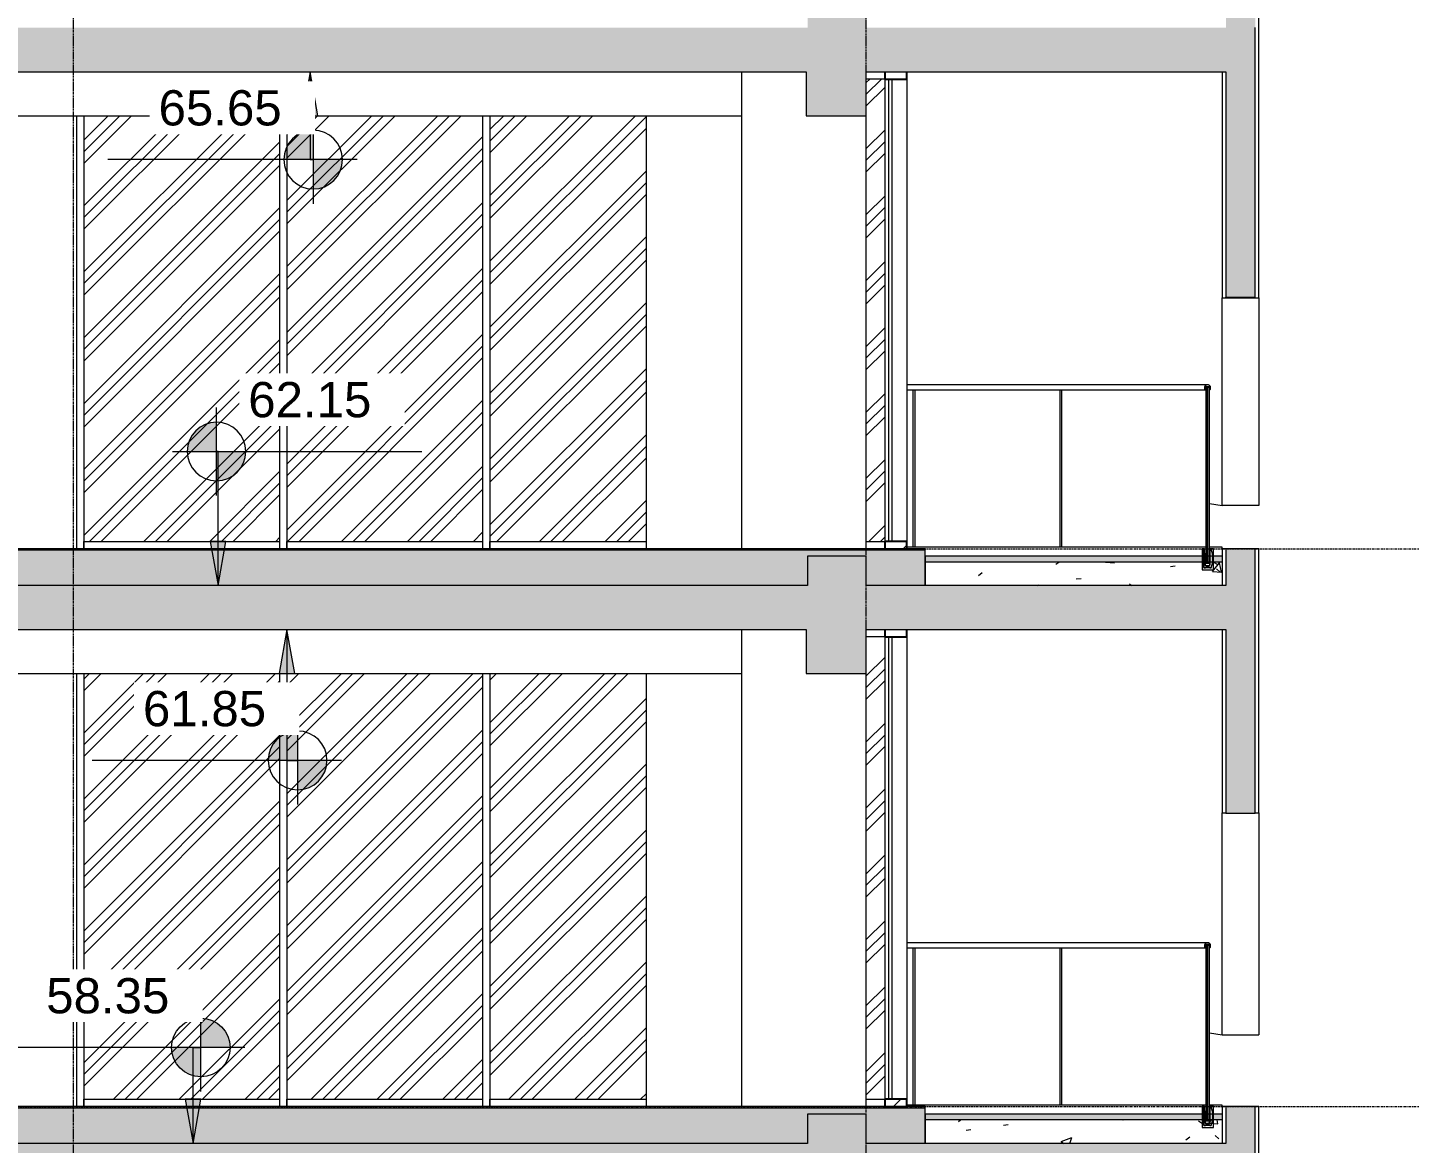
# Model space of a CAD drawing. Header units: millimetres. Extents: x 78096 to 288885, y -20632 to 149556.
# Drawn here: x 236021 to 245434, y 122850 to 130450 of the extents above; entities that cross this region are included whole.
import ezdxf

# ---------------------------------------------------------------- set-up
doc = ezdxf.new("R2010")
doc.units = ezdxf.units.MM
doc.linetypes.add('Centre', pattern=[31.75, 6.35, -4.7625, 15.875, -4.7625])
doc.linetypes.add('Grid Line', pattern=[22.225, 12.7, -3.175, 3.175, -3.175])
for name, color, linetype, lineweight in [('A-DETL', 90, 'Continuous', 9), ('A-DETL-GENF', 92, 'Continuous', 9), ('A-FLOR', 192, 'Continuous', 9), ('A-FLOR-FNSH', 192, 'Continuous', 35), ('A-FLOR-HRAL', 11, 'Continuous', 9), ('A-FLOR-LEVL', 51, 'Continuous', 9), ('A-FLOR-MCUT', 51, 'Continuous', 9), ('A-FLOR-PATT', 8, 'Continuous', 35), ('A-GLAZ-CURT', 52, 'Continuous', 9), ('A-GLAZ-CWMG', 51, 'Continuous', 9), ('A-WALL', 113, 'Continuous', 9), ('A-WALL-FNSH', 113, 'Continuous', 25), ('A-WALL-PATT', 111, 'Continuous', 25), ('G-ANNO-DIMS', 111, 'Continuous', 9), ('I-WALL', 2, 'Continuous', 9), ('S-BEAM', 12, 'Continuous', 9), ('S-COLS', 52, 'Continuous', 9), ('S-GRID', 1, 'Continuous', 9)]:
    doc.layers.add(name, color=color, linetype=linetype, lineweight=lineweight)
doc.styles.add('Arial_5', font='arial.ttf', dxfattribs={"height": 240})
pattern_1 = [(45, (5066.1, 117385), (-169.7056, 169.7056), [])]
pattern_2 = [(45, (5066.1, 117385), (-224.5064, 224.5064), []), (45, (5145.46, 117385), (0, 449.013), []), (45, (4986.7, 117385), (0, 449.013), [])]
pattern_3 = [(0, (230762.54, 117385), (812.8, 203.2), [33.528, -576.072, 33.528, -576.072, -3251.2]), (0, (230762.54, 117385), (812.8, 203.2), [-1219.2, 33.528, -1185.672, 33.528, -576.072, -1422.4]), (0, (230762.54, 117385), (812.8, 203.2), [-3048, 33.528, -372.872, 33.528, -982.472]), (120, (231067.34, 117486.6), (-582.3764, 602.3054), [33.528, -576.072, 33.528, -3827.272]), (120, (231067.34, 117486.6), (-582.3764, 602.3054), [-643.128, -576.072, 33.528, -1185.672, -2032]), (120, (231067.34, 117486.6), (-582.3764, 602.3054), [-2438.4, 33.528, -576.072, 33.528, -1388.872]), (120, (231067.34, 117486.6), (-582.3764, 602.3054), [-3081.528, -372.872, 33.528, -982.472]), (240, (231168.94, 117893), (-230.4236, -805.5054), [33.528, -576.072, 33.528, -3827.272]), (240, (231168.94, 117893), (-230.4236, -805.5054), [-643.128, -576.072, 33.528, -1185.672, -2032]), (240, (231168.94, 117893), (-230.4236, -805.5054), [-2438.4, 33.528, -576.072, 33.528, -1388.872]), (240, (231168.94, 117893), (-230.4236, -805.5054), [-3081.528, -372.872, 33.528, -982.472])]
pattern_4 = [(50, (230762.54, 117385), (728.737, -63.756), [76.2, -838.2]), (355, (230762.54, 117385), (-140.972, 764.228), [60.96, -670.56]), (100.451, (230823.3, 117379.7), (587.77, 700.467), [64.76, -712.36]), (46.184, (230762.5, 117588.2), (1084.316, -168.17), [114.3, -1257.3]), (96.636, (230852.9, 117574.2), (949.61, 989.71), [97.14, -1068.54]), (351.184, (230762.5, 117588.2), (949.62, 989.7), [91.44, -1005.84]), (21, (230864.14, 117537.4), (606.458, -409.06), [76.2, -838.2]), (326, (230864.14, 117537.4), (247.208, 736.753), [60.96, -670.56]), (71.451, (230914.7, 117503.3), (853.668, 327.685), [64.76, -712.36]), (37.5, (230762.54, 117385), (12.3547, 338.22), [33.528, -628.904, 33.528, -647.192, -673.1]), (37.5, (230762.54, 117385), (12.3547, 338.22), [-1343.152, 33.528, -639.572]), (7.5, (230762.54, 117385), (267.279, 400.722), [33.528, -354.584, 33.528, -613.664, -256.54]), (7.5, (230762.54, 117385), (267.279, 400.722), [-1035.304, 33.528, -223.012]), (327.5, (230535.98, 117385), (542.3633, -22.9153), [33.528, -220.472, 33.528, -758.952, -1051.56]), (327.5, (230535.98, 117385), (542.3633, -22.9153), [-1046.48, 33.528, -1018.032]), (317.5, (230434.38, 117385), (592.517, 101.707), [33.528, -296.672, 33.528, -492.76, -746.76]), (317.5, (230434.38, 117385), (592.517, 101.707), [-856.488, 33.528, -713.232])]

# ---------------------------------------------------------------- blocks, each defined once
blk = doc.blocks.new('System Panel - Glazed-4387312-TOMH A-A')
at = {"layer": 'A-GLAZ-CURT', "lineweight": 18}
for p, q in [((16214.3, 99700), (16189.3, 99700)), ((16189.3, 99700), (16189.3, 96550)), ((16214.3, 96550), (16214.3, 99700)), ((16189.3, 96550), (16214.3, 96550))]:
    blk.add_line(p, q, dxfattribs=at)
blk = doc.blocks.new('Rectangular Mullion - 50 x 150mm ALUMINIUM-V73-TOMH A-A')
at = {"layer": 'A-GLAZ-CWMG'}
h = blk.add_hatch(dxfattribs=at)
h.set_pattern_fill('FP_6', color=256, style=0, pattern_type=2)
h.set_pattern_definition(pattern_1)
h.paths.add_polyline_path([(16313.8, 123100), (16313.8, 123150), (16163.8, 123150), (16163.8, 123100)])
at = {"layer": 'A-GLAZ-CWMG', "lineweight": 25}
for p, q in [((16313.8, 123150), (16163.8, 123150)), ((16163.8, 123150), (16163.8, 123100)), ((16313.8, 123100), (16313.8, 123150)), ((16163.8, 123100), (16313.8, 123100))]:
    blk.add_line(p, q, dxfattribs=at)
blk = doc.blocks.new('Rectangular Mullion - 50 x 150mm ALUMINIUM-4375750-TOMH A-A')
at = {"layer": 'A-GLAZ-CWMG'}
for p, q in [((16163.8, 99700), (16163.8, 96550)), ((16313.8, 99700), (16313.8, 96550))]:
    blk.add_line(p, q, dxfattribs=at)
blk = doc.blocks.new('System Panel - Glazed-V74-TOMH A-A')
at = {"layer": 'A-GLAZ-CURT'}
h = blk.add_hatch(dxfattribs=at)
h.set_pattern_fill('FP_4', color=9, style=0, pattern_type=2)
h.set_pattern_definition(pattern_2)
h.paths.add_polyline_path([(16163.8, 123150), (16163.8, 126300), (16037.9, 126300), (16037.9, 123150)])
blk = doc.blocks.new('System Panel - Glazed-V75-TOMH A-A')
at = {"layer": 'A-GLAZ-CURT'}
h = blk.add_hatch(dxfattribs=at)
h.set_pattern_fill('FP_4', color=9, style=0, pattern_type=2)
h.set_pattern_definition(pattern_2)
h.paths.add_polyline_path([(13942.3, 123150), (14537.9, 123150), (14537.9, 126050), (13474.3, 126050), (13474.3, 123150)])
blk = doc.blocks.new('System Panel - Glazed-V76-TOMH A-A')
at = {"layer": 'A-GLAZ-CURT'}
h = blk.add_hatch(dxfattribs=at)
h.set_pattern_fill('FP_4', color=9, style=0, pattern_type=2)
h.set_pattern_definition(pattern_2)
h.paths.add_polyline_path([(12091.1, 123150), (13424.3, 123150), (13424.3, 126050), (12091.1, 126050), (12091.1, 123708.5)])
blk = doc.blocks.new('System Panel - Glazed-V77-TOMH A-A')
at = {"layer": 'A-GLAZ-CURT'}
h = blk.add_hatch(dxfattribs=at)
h.set_pattern_fill('FP_4', color=9, style=0, pattern_type=2)
h.set_pattern_definition(pattern_2)
h.paths.add_polyline_path([(11520.4, 123150), (12041.1, 123150), (12041.1, 126050), (10707.9, 126050), (10707.9, 123150), (10713, 123150)])
blk = doc.blocks.new('Rectangular Mullion - 50 x 150mm ALUMINIUM-4387287-TOMH A-A')
at = {"layer": 'A-GLAZ-CWMG'}
blk.add_line((16037.9, 96550), (16163.8, 96550), dxfattribs=at)
blk = doc.blocks.new('Rectangular Mullion - 50 x 150mm ALUMINIUM-4387288-TOMH A-A')
at = {"layer": 'A-GLAZ-CWMG'}
for p, q in [((13474.3, 96500), (13474.3, 96550)), ((13474.3, 96550), (14537.9, 96550))]:
    blk.add_line(p, q, dxfattribs=at)
blk = doc.blocks.new('Rectangular Mullion - 50 x 150mm ALUMINIUM-V13-TOMH A-A')
at = {"layer": 'A-GLAZ-CWMG'}
for p, q in [((12091.1, 96500), (12091.1, 96550)), ((12091.1, 96550), (13424.3, 96550)), ((13424.3, 96550), (13424.3, 96500))]:
    blk.add_line(p, q, dxfattribs=at)
blk = doc.blocks.new('Rectangular Mullion - 50 x 150mm ALUMINIUM-4375762-TOMH A-A')
at = {"layer": 'A-GLAZ-CWMG'}
blk.add_line((10707.9, 99450), (10707.9, 96500), dxfattribs=at)
blk = doc.blocks.new('Rectangular Mullion - 50 x 150mm ALUMINIUM-V14-TOMH A-A')
at = {"layer": 'A-GLAZ-CWMG'}
for p, q in [((13424.3, 99450), (13424.3, 96500)), ((13474.3, 99450), (13474.3, 96500))]:
    blk.add_line(p, q, dxfattribs=at)
blk = doc.blocks.new('Rectangular Mullion - 50 x 150mm ALUMINIUM-V82-TOMH A-A')
at = {"layer": 'A-GLAZ-CWMG'}
h = blk.add_hatch(dxfattribs=at)
h.set_pattern_fill('FP_6', color=256, style=0, pattern_type=2)
h.set_pattern_definition(pattern_1)
h.paths.add_polyline_path([(16313.8, 126900), (16313.8, 126950), (16163.8, 126950), (16163.8, 126900)])
at = {"layer": 'A-GLAZ-CWMG', "lineweight": 25}
for p, q in [((16313.8, 126950), (16163.8, 126950)), ((16163.8, 126950), (16163.8, 126900)), ((16163.8, 126900), (16313.8, 126900)), ((16313.8, 126900), (16313.8, 126950))]:
    blk.add_line(p, q, dxfattribs=at)
blk = doc.blocks.new('System Panel - Glazed-V83-TOMH A-A')
at = {"layer": 'A-GLAZ-CURT'}
h = blk.add_hatch(dxfattribs=at)
h.set_pattern_fill('FP_4', color=9, style=0, pattern_type=2)
h.set_pattern_definition(pattern_2)
h.paths.add_polyline_path([(16163.8, 126950), (16163.8, 130100), (16037.9, 130100), (16037.9, 126950)])
blk = doc.blocks.new('System Panel - Glazed-V84-TOMH A-A')
at = {"layer": 'A-GLAZ-CURT'}
h = blk.add_hatch(dxfattribs=at)
h.set_pattern_fill('FP_4', color=9, style=0, pattern_type=2)
h.set_pattern_definition(pattern_2)
h.paths.add_polyline_path([(13942.3, 126950), (14537.9, 126950), (14537.9, 129850), (13474.3, 129850), (13474.3, 126950)])
blk = doc.blocks.new('System Panel - Glazed-V85-TOMH A-A')
at = {"layer": 'A-GLAZ-CURT'}
h = blk.add_hatch(dxfattribs=at)
h.set_pattern_fill('FP_4', color=9, style=0, pattern_type=2)
h.set_pattern_definition(pattern_2)
h.paths.add_polyline_path([(12327.7, 126950), (13424.3, 126950), (13424.3, 129850), (12091.1, 129850), (12091.1, 126950)])
blk = doc.blocks.new('System Panel - Glazed-V86-TOMH A-A')
at = {"layer": 'A-GLAZ-CURT'}
h = blk.add_hatch(dxfattribs=at)
h.set_pattern_fill('FP_4', color=9, style=0, pattern_type=2)
h.set_pattern_definition(pattern_2)
h.paths.add_polyline_path([(11520.4, 126950), (12041.1, 126950), (12041.1, 129850), (10707.9, 129850), (10707.9, 126950), (10713, 126950)])
blk = doc.blocks.new('Rectangular Mullion - 50 x 150mm ALUMINIUM-V115-TOMH A-A')
at = {"layer": 'A-GLAZ-CWMG', "lineweight": 25}
for p, q in [((16163.8, 126350), (16163.8, 126300)), ((16313.8, 126300), (16313.8, 126350)), ((16163.8, 126300), (16313.8, 126300))]:
    blk.add_line(p, q, dxfattribs=at)
blk = doc.blocks.new('Rectangular Mullion - 50 x 150mm ALUMINIUM-4387290-TOMH A-A')
at = {"layer": 'A-GLAZ-CWMG'}
blk.add_line((16163.8, 103500), (16037.9, 103500), dxfattribs=at)
blk = doc.blocks.new('Rectangular Mullion - 50 x 150mm ALUMINIUM-V116-TOMH A-A')
at = {"layer": 'A-GLAZ-CWMG', "lineweight": 25}
for p, q in [((16163.8, 130150), (16163.8, 130100)), ((16163.8, 130100), (16313.8, 130100)), ((16313.8, 130100), (16313.8, 130150))]:
    blk.add_line(p, q, dxfattribs=at)
blk = doc.blocks.new('Direct Shape - Basic Wall_500 mm_8361574-4474120-TOMH A-A')
at = {"layer": 'A-WALL', "lineweight": 18}
for p, q in [((14537.9, 129850), (14537.9, 126900)), ((14537.9, 126050), (14537.9, 123100))]:
    blk.add_line(p, q, dxfattribs=at)
blk = doc.blocks.new('Direct Shape - Basic Wall_400 mm_8363447-4474146-TOMH A-A')
at = {"layer": 'A-WALL', "lineweight": 18}
for p, q in [((10657.9, 129850), (10657.9, 126900)), ((10657.9, 126050), (10657.9, 123100))]:
    blk.add_line(p, q, dxfattribs=at)
blk = doc.blocks.new('Direct Shape - The_HUB-4475790-TOMH A-A')
at = {"layer": 'S-BEAM'}
blk.add_line((4413, 126050), (15187.9, 126050), dxfattribs=at)
blk = doc.blocks.new('Direct Shape - M_Concrete-Rectangular Beam_70x70_8396927-4474751-TOMH A-A')
blk.add_blockref('Direct Shape - The_HUB-4475790-TOMH A-A', (0, 0))
blk = doc.blocks.new('Direct Shape - Floor_300mm_8389904-4474827-TOMH A-A')
at = {"layer": 'A-FLOR', "lineweight": 18}
blk.add_line((18688, 126350), (18688, 126650), dxfattribs=at)
blk = doc.blocks.new('Direct Shape - The_HUB-4475839-TOMH A-A')
at = {"layer": 'S-BEAM'}
blk.add_line((4413, 129850), (15187.9, 129850), dxfattribs=at)
blk = doc.blocks.new('Direct Shape - M_Concrete-Rectangular Beam_70x70_8397816-4474922-TOMH A-A')
blk.add_blockref('Direct Shape - The_HUB-4475839-TOMH A-A', (0, 0))
blk = doc.blocks.new('Direct Shape - Floor_300mm_8390278-4475001-TOMH A-A')
at = {"layer": 'A-FLOR', "lineweight": 18}
blk.add_line((18688, 130150), (18688, 130450), dxfattribs=at)
blk = doc.blocks.new('Railing - 25 mm-V209-TOMH A-A')
at = {"layer": 'A-FLOR-HRAL'}
for p, q in [((17357.9, 115510), (17357.9, 116581.9)), ((17367.9, 116581.9), (17367.9, 115510))]:
    blk.add_line(p, q, dxfattribs=at)
blk = doc.blocks.new('Railing - Railing-4663570-TOMH A-A')
at = {"layer": 'A-FLOR-HRAL'}
for p, q in [((18362.9, 124217), (16313.8, 124217)), ((16313.8, 124181.9), (18346.7, 124181.9)), ((18345.1, 124204), (18343.5, 124204)), ((18347.8, 124182), (18348, 124182)), ((18379, 124181.9), (18375.5, 124181.9)), ((18376.4, 124182), (18376.5, 124182)), ((18379.2, 124181.9), (18379, 124181.9)), ((18326.6, 123100), (18326.4, 123100)), ((18338.7, 123100), (18338.9, 123100)), ((18376.4, 123096), (18376.6, 123096)), ((18376.4, 123094), (18376.6, 123094)), ((18378.2, 123098), (18378.4, 123098)), ((18378.2, 123094), (18378.4, 123094)), ((18378.9, 123100), (18378.7, 123100)), ((18381.7, 123098), (18381.8, 123098)), ((18381.7, 123096), (18381.8, 123096)), ((18384, 123100), (18384.2, 123100))]:
    blk.add_line(p, q, dxfattribs=at)
at = {"layer": 'A-FLOR-HRAL', "lineweight": 18}
for p, q in [((18346.9, 124181.9), (18346.9, 124202.5)), ((18347.1, 124203.2), (18347.1, 124183)), ((18378.2, 124204), (18347.9, 124204)), ((18348, 124182), (18349.6, 124182)), ((18348.4, 124204), (18377.7, 124204)), ((18362.6, 124200), (18350.6, 124200)), ((18350.6, 124200), (18350.6, 123003)), ((18350.6, 124185), (18350.6, 124200)), ((18350.6, 124200), (18375.6, 124200)), ((18350.6, 124183), (18350.6, 124185)), ((18363.6, 124200), (18362.6, 124200)), ((18362.6, 124200), (18362.6, 124199.2)), ((18362.6, 123004), (18362.6, 124200)), ((18362.6, 124199.2), (18363.6, 124199.2)), ((18363.6, 124199.2), (18363.6, 124200)), ((18375.6, 124200), (18363.6, 124200)), ((18363.6, 124200), (18363.6, 123004)), ((18375.6, 123003), (18375.6, 124200)), ((18375.6, 124200), (18375.6, 124185)), ((18375.6, 124185), (18375.6, 124183)), ((18376.5, 124182), (18378.1, 124182)), ((18379.1, 124183), (18379.1, 124203.2)), ((18379.2, 124202.5), (18379.2, 124181.9)), ((18326.6, 123100), (18326.6, 122957.2)), ((18338.9, 123100), (18326.6, 123100)), ((18337.9, 123100), (18337.9, 122971)), ((18342.9, 123100), (18337.9, 123100)), ((18337.9, 122971.5), (18337.9, 123099)), ((18347.7, 122989.3), (18342.9, 123100)), ((18381.8, 123096), (18376.6, 123096)), ((18376.6, 123096), (18376.6, 123094)), ((18376.6, 123094), (18378.4, 123094)), ((18378.4, 123099.5), (18378.4, 123098)), ((18378.4, 123098), (18381.8, 123098)), ((18378.4, 123094), (18378.4, 122989.5)), ((18384.2, 123100), (18378.9, 123100)), ((18381.8, 123098), (18381.8, 123096)), ((18403.4, 123100), (18384.2, 123100)), ((18403.4, 122957.2), (18403.4, 123100)), ((18326.6, 122957.2), (18403.4, 122957.2)), ((18337.9, 122971), (18348.1, 122971)), ((18347.6, 122971), (18338.4, 122971)), ((18378.4, 123003), (18347.7, 123003)), ((18347.7, 123003), (18347.7, 122989.5)), ((18348.1, 122971), (18348.1, 122973)), ((18348.1, 122973), (18378.1, 122973)), ((18348.1, 122972.5), (18348.1, 122971.5)), ((18377.6, 122973), (18348.6, 122973)), ((18350.6, 123003), (18375.6, 123003)), ((18352.2, 122985), (18373.9, 122985)), ((18373.9, 122985), (18352.2, 122985)), ((18363.6, 123004), (18362.6, 123004)), ((18378.1, 122973), (18378.1, 122971)), ((18378.1, 122971.5), (18378.1, 122972.5)), ((18378.1, 122971), (18388.2, 122971)), ((18378.4, 122989.5), (18378.4, 123003)), ((18388.1, 122971), (18378.6, 122971))]:
    blk.add_line(p, q, dxfattribs=at)
for centre, radius, start, end in [((18363.1, 124195.7), 21.3, 90, 220.5358), ((18348.4, 124202.5), 1.5, 90, 180), ((18347.9, 124203.2), 0.85, 90, 180), ((18348, 124183), 0.951, 180, 270), ((18349.6, 124183), 0.972, 270, 360), ((18363.1, 124195.7), 21.3, 319.4642, 90), ((18376.5, 124183), 0.972, 180, 270), ((18377.7, 124202.5), 1.5, 0, 90), ((18378.1, 124183), 0.951, 270, 360), ((18378.2, 124203.2), 0.85, 0, 90), ((18338.9, 123099), 1, 90, 180), ((18378.9, 123099.5), 0.5, 90, 180), ((18384.2, 123096), 4, 19.5039, 90), ((18384.2, 123096), 4, 19.5039, 90), ((18208.9, 123033.9), 190, 340.66732, 19.5039), ((18208.9, 123033.9), 190, 340.66732, 19.5039), ((18338.4, 122971.5), 0.5, 180, 270), ((18347.6, 122971.5), 0.5, 270, 360), ((18352.2, 122989.5), 4.5, 180, 270), ((18352.2, 122989.5), 4.5, 182.5, 270), ((18348.6, 122972.5), 0.5, 90, 180), ((18373.9, 122989.5), 4.5, 270, 360), ((18373.9, 122989.5), 4.5, 270, 360), ((18377.6, 122972.5), 0.5, 0, 90), ((18378.6, 122971.5), 0.5, 180, 270)]:
    blk.add_arc(centre, radius, start, end, dxfattribs=at)
at = {"layer": 'A-FLOR-HRAL'}
for points, knots in [([(18362.9, 124217), (18361.1, 124217), (18358.4, 124216.7), (18355, 124215.5), (18353, 124214.6), (18351.4, 124213.7), (18349.9, 124212.6), (18348.6, 124211.5), (18347.3, 124210.2), (18346.1, 124208.9), (18344.8, 124207), (18343.5, 124204.7), (18342.2, 124201.3), (18341.4, 124196.9), (18341.8, 124191.5), (18343.6, 124186.3), (18345.6, 124183.3), (18346.7, 124181.9)], [0, 0, 0, 0, 0.111111, 0.166667, 0.222222, 0.25, 0.277778, 0.333333, 0.361111, 0.388889, 0.444444, 0.5, 0.555556, 0.666667, 0.777778, 0.888889, 1, 1, 1, 1]), ([(18346.9, 124182.7), (18346.9, 124182.6), (18347, 124182.5), (18347.1, 124182.3), (18347.2, 124182.2), (18347.4, 124182.1), (18347.5, 124182.1), (18347.6, 124182), (18347.8, 124182), (18347.8, 124182)], [0.1666667, 0.1666667, 0.1666667, 0.1666667, 0.3333333, 0.4583333, 0.5833333, 0.6666667, 0.75, 0.8333333, 1, 1, 1, 1]), ([(18349.4, 124182), (18349.5, 124182), (18349.6, 124182), (18349.8, 124182.1), (18349.9, 124182.1), (18350, 124182.2), (18350.2, 124182.3), (18350.3, 124182.5), (18350.4, 124182.7), (18350.4, 124182.9), (18350.4, 124183)], [0, 0, 0, 0, 0.166667, 0.25, 0.333333, 0.416667, 0.541667, 0.666667, 0.833333, 1, 1, 1, 1]), ([(18377.3, 124211.3), (18377.2, 124211.5), (18376.5, 124212), (18375.5, 124212.9), (18374.1, 124213.8), (18372.1, 124214.9), (18368.5, 124216.5), (18365.1, 124217), (18362.9, 124217)], [0.6716876, 0.6716876, 0.6716876, 0.6716876, 0.6875, 0.7222222, 0.7569444, 0.7916667, 0.8611111, 1, 1, 1, 1]), ([(18375.5, 124182.5), (18375.6, 124182.4), (18375.6, 124182.3), (18375.8, 124182.2), (18375.9, 124182.1), (18376, 124182.1), (18376.2, 124182), (18376.3, 124182), (18376.4, 124182)], [0.3333333, 0.3333333, 0.3333333, 0.3333333, 0.4583333, 0.5833333, 0.6666667, 0.75, 0.8333333, 1, 1, 1, 1]), ([(18384.1, 124197.4), (18383.9, 124199), (18383.4, 124201.7), (18382.2, 124204.8), (18381.1, 124206.7), (18379.9, 124208.6), (18378.7, 124210), (18377.8, 124210.9), (18377.7, 124211)], [0.3456418, 0.3456418, 0.3456418, 0.3456418, 0.4444444, 0.5138889, 0.5486111, 0.5833333, 0.6527778, 0.6612852, 0.6612852, 0.6612852, 0.6612852]), ([(18377.9, 124182), (18378, 124182), (18378.1, 124182), (18378.3, 124182.1), (18378.4, 124182.1), (18378.5, 124182.2), (18378.7, 124182.3), (18378.8, 124182.5), (18378.9, 124182.7), (18378.9, 124182.9), (18378.9, 124183)], [0, 0, 0, 0, 0.166667, 0.25, 0.333333, 0.416667, 0.541667, 0.666667, 0.833333, 1, 1, 1, 1]), ([(18379.4, 124182.4), (18380.4, 124183.7), (18382.3, 124186.5), (18383.9, 124191.3), (18384.2, 124194.6), (18384.1, 124196.2)], [0.0128265, 0.0128265, 0.0128265, 0.0128265, 0.1111111, 0.2222222, 0.3205032, 0.3205032, 0.3205032, 0.3205032])]:
    blk.add_open_spline(points, degree=3, knots=knots, dxfattribs=at)
for p in [(-1000, 7600), (0, 7600)]:
    blk.add_blockref('Railing - 25 mm-V209-TOMH A-A', p)
blk = doc.blocks.new('Railing - Railing-4663608-TOMH A-A')
at = {"layer": 'A-FLOR-HRAL'}
for p, q in [((18362.9, 128017), (16313.8, 128017)), ((16313.8, 127981.9), (18346.7, 127981.9)), ((18345.1, 128004), (18343.5, 128004)), ((18347.8, 127982), (18348, 127982)), ((18379, 127981.9), (18375.5, 127981.9)), ((18376.4, 127982), (18376.5, 127982)), ((18379.2, 127981.9), (18379, 127981.9)), ((18326.6, 126900), (18326.4, 126900)), ((18338.7, 126900), (18338.9, 126900)), ((18376.4, 126896), (18376.6, 126896)), ((18376.4, 126894), (18376.6, 126894)), ((18378.2, 126898), (18378.4, 126898)), ((18378.2, 126894), (18378.4, 126894)), ((18378.9, 126900), (18378.7, 126900)), ((18381.7, 126898), (18381.8, 126898)), ((18381.7, 126896), (18381.8, 126896)), ((18384, 126900), (18384.2, 126900))]:
    blk.add_line(p, q, dxfattribs=at)
at = {"layer": 'A-FLOR-HRAL', "lineweight": 18}
for p, q in [((18346.9, 127981.9), (18346.9, 128002.5)), ((18347.1, 128003.2), (18347.1, 127983)), ((18378.2, 128004), (18347.9, 128004)), ((18348, 127982), (18349.6, 127982)), ((18348.4, 128004), (18377.7, 128004)), ((18362.6, 128000), (18350.6, 128000)), ((18350.6, 128000), (18350.6, 126803)), ((18350.6, 127985), (18350.6, 128000)), ((18350.6, 128000), (18375.6, 128000)), ((18350.6, 127983), (18350.6, 127985)), ((18363.6, 128000), (18362.6, 128000)), ((18362.6, 128000), (18362.6, 127999.2)), ((18362.6, 126804), (18362.6, 128000)), ((18362.6, 127999.2), (18363.6, 127999.2)), ((18363.6, 127999.2), (18363.6, 128000)), ((18375.6, 128000), (18363.6, 128000)), ((18363.6, 128000), (18363.6, 126804)), ((18375.6, 126803), (18375.6, 128000)), ((18375.6, 128000), (18375.6, 127985)), ((18375.6, 127985), (18375.6, 127983)), ((18376.5, 127982), (18378.1, 127982)), ((18379.1, 127983), (18379.1, 128003.2)), ((18379.2, 128002.5), (18379.2, 127981.9)), ((18326.6, 126900), (18326.6, 126757.2)), ((18338.9, 126900), (18326.6, 126900)), ((18337.9, 126900), (18337.9, 126771)), ((18342.9, 126900), (18337.9, 126900)), ((18337.9, 126771.5), (18337.9, 126899)), ((18347.7, 126789.3), (18342.9, 126900)), ((18381.8, 126896), (18376.6, 126896)), ((18376.6, 126896), (18376.6, 126894)), ((18376.6, 126894), (18378.4, 126894)), ((18378.4, 126899.5), (18378.4, 126898)), ((18378.4, 126898), (18381.8, 126898)), ((18378.4, 126894), (18378.4, 126789.5)), ((18384.2, 126900), (18378.9, 126900)), ((18381.8, 126898), (18381.8, 126896)), ((18403.4, 126900), (18384.2, 126900)), ((18403.4, 126757.2), (18403.4, 126900)), ((18378.4, 126803), (18347.7, 126803)), ((18347.7, 126803), (18347.7, 126789.5)), ((18350.6, 126803), (18375.6, 126803)), ((18363.6, 126804), (18362.6, 126804)), ((18378.4, 126789.5), (18378.4, 126803)), ((18326.6, 126757.2), (18403.4, 126757.2)), ((18337.9, 126771), (18348.1, 126771)), ((18347.6, 126771), (18338.4, 126771)), ((18348.1, 126771), (18348.1, 126773)), ((18348.1, 126773), (18378.1, 126773)), ((18348.1, 126772.5), (18348.1, 126771.5)), ((18377.6, 126773), (18348.6, 126773)), ((18352.2, 126785), (18373.9, 126785)), ((18373.9, 126785), (18352.2, 126785)), ((18378.1, 126773), (18378.1, 126771)), ((18378.1, 126771.5), (18378.1, 126772.5)), ((18378.1, 126771), (18388.2, 126771)), ((18388.1, 126771), (18378.6, 126771))]:
    blk.add_line(p, q, dxfattribs=at)
for centre, radius, start, end in [((18363.1, 127995.7), 21.3, 90, 220.5358), ((18348.4, 128002.5), 1.5, 90, 180), ((18347.9, 128003.2), 0.85, 90, 180), ((18348, 127983), 0.951, 180, 270), ((18349.6, 127983), 0.972, 270, 360), ((18363.1, 127995.7), 21.3, 319.4642, 90), ((18376.5, 127983), 0.972, 180, 270), ((18377.7, 128002.5), 1.5, 0, 90), ((18378.1, 127983), 0.951, 270, 360), ((18378.2, 128003.2), 0.85, 0, 90), ((18338.9, 126899), 1, 90, 180), ((18378.9, 126899.5), 0.5, 90, 180), ((18384.2, 126896), 4, 19.5039, 90), ((18384.2, 126896), 4, 19.5039, 90), ((18208.9, 126833.9), 190, 340.66732, 19.5039), ((18208.9, 126833.9), 190, 340.66732, 19.5039), ((18338.4, 126771.5), 0.5, 180, 270), ((18347.6, 126771.5), 0.5, 270, 360), ((18352.2, 126789.5), 4.5, 180, 270), ((18352.2, 126789.5), 4.5, 182.5, 270), ((18348.6, 126772.5), 0.5, 90, 180), ((18373.9, 126789.5), 4.5, 270, 360), ((18373.9, 126789.5), 4.5, 270, 360), ((18377.6, 126772.5), 0.5, 0, 90), ((18378.6, 126771.5), 0.5, 180, 270)]:
    blk.add_arc(centre, radius, start, end, dxfattribs=at)
at = {"layer": 'A-FLOR-HRAL'}
for points, knots in [([(18362.9, 128017), (18361.1, 128017), (18358.4, 128016.7), (18355, 128015.5), (18353, 128014.6), (18351.4, 128013.7), (18349.9, 128012.6), (18348.6, 128011.5), (18347.3, 128010.2), (18346.1, 128008.9), (18344.8, 128007), (18343.5, 128004.7), (18342.2, 128001.3), (18341.4, 127996.9), (18341.8, 127991.5), (18343.6, 127986.3), (18345.6, 127983.3), (18346.7, 127981.9)], [0, 0, 0, 0, 0.111111, 0.166667, 0.222222, 0.25, 0.277778, 0.333333, 0.361111, 0.388889, 0.444444, 0.5, 0.555556, 0.666667, 0.777778, 0.888889, 1, 1, 1, 1]), ([(18346.9, 127982.7), (18346.9, 127982.6), (18347, 127982.5), (18347.1, 127982.3), (18347.2, 127982.2), (18347.4, 127982.1), (18347.5, 127982.1), (18347.6, 127982), (18347.8, 127982), (18347.8, 127982)], [0.1666667, 0.1666667, 0.1666667, 0.1666667, 0.3333333, 0.4583333, 0.5833333, 0.6666667, 0.75, 0.8333333, 1, 1, 1, 1]), ([(18349.4, 127982), (18349.5, 127982), (18349.6, 127982), (18349.8, 127982.1), (18349.9, 127982.1), (18350, 127982.2), (18350.2, 127982.3), (18350.3, 127982.5), (18350.4, 127982.7), (18350.4, 127982.9), (18350.4, 127983)], [0, 0, 0, 0, 0.166667, 0.25, 0.333333, 0.416667, 0.541667, 0.666667, 0.833333, 1, 1, 1, 1]), ([(18377.3, 128011.3), (18377.2, 128011.5), (18376.5, 128012), (18375.5, 128012.9), (18374.1, 128013.8), (18372.1, 128014.9), (18368.5, 128016.5), (18365.1, 128017), (18362.9, 128017)], [0.6716876, 0.6716876, 0.6716876, 0.6716876, 0.6875, 0.7222222, 0.7569444, 0.7916667, 0.8611111, 1, 1, 1, 1]), ([(18375.5, 127982.5), (18375.6, 127982.4), (18375.6, 127982.3), (18375.8, 127982.2), (18375.9, 127982.1), (18376, 127982.1), (18376.2, 127982), (18376.3, 127982), (18376.4, 127982)], [0.3333333, 0.3333333, 0.3333333, 0.3333333, 0.4583333, 0.5833333, 0.6666667, 0.75, 0.8333333, 1, 1, 1, 1]), ([(18384.1, 127997.4), (18383.9, 127999), (18383.4, 128001.7), (18382.2, 128004.8), (18381.1, 128006.7), (18379.9, 128008.6), (18378.7, 128010), (18377.8, 128010.9), (18377.7, 128011)], [0.3456418, 0.3456418, 0.3456418, 0.3456418, 0.4444444, 0.5138889, 0.5486111, 0.5833333, 0.6527778, 0.6612852, 0.6612852, 0.6612852, 0.6612852]), ([(18377.9, 127982), (18378, 127982), (18378.1, 127982), (18378.3, 127982.1), (18378.4, 127982.1), (18378.5, 127982.2), (18378.7, 127982.3), (18378.8, 127982.5), (18378.9, 127982.7), (18378.9, 127982.9), (18378.9, 127983)], [0, 0, 0, 0, 0.166667, 0.25, 0.333333, 0.416667, 0.541667, 0.666667, 0.833333, 1, 1, 1, 1]), ([(18379.4, 127982.4), (18380.4, 127983.7), (18382.3, 127986.5), (18383.9, 127991.3), (18384.2, 127994.6), (18384.1, 127996.2)], [0.0128265, 0.0128265, 0.0128265, 0.0128265, 0.1111111, 0.2222222, 0.3205032, 0.3205032, 0.3205032, 0.3205032])]:
    blk.add_open_spline(points, degree=3, knots=knots, dxfattribs=at)
for p in [(-1000, 11400), (0, 11400)]:
    blk.add_blockref('Railing - 25 mm-V209-TOMH A-A', p)
blk = doc.blocks.new('Spot Elevations - M_Spot Elevation - Target Filled-23738-TOMH A-A')
at = {"layer": 'G-ANNO-DIMS'}
h = blk.add_hatch(color=256, dxfattribs=at)
edge = h.paths.add_edge_path()
edge.add_line((24621.6, 83516.9), (24821.6, 83516.9))
edge.add_arc((24621.6, 83516.9), 200, 0, 90)
edge.add_line((24621.6, 83716.9), (24621.6, 83516.9))
h = blk.add_hatch(color=256, dxfattribs=at)
edge = h.paths.add_edge_path()
edge.add_line((24621.6, 83516.9), (24421.6, 83516.9))
edge.add_arc((24621.6, 83516.9), 200, 180, 270)
edge.add_line((24621.6, 83316.9), (24621.6, 83516.9))
for p, q in [((24621.6, 83216.9), (24621.6, 83816.9)), ((24921.6, 83516.9), (23221.6, 83516.9))]:
    blk.add_line(p, q, dxfattribs=at)
blk.add_circle((24621.6, 83516.9), 200, dxfattribs=at)

msp = doc.modelspace()

# ---------------------------------------------------------------- hatches: boundary and pattern name
at = {"layer": 'A-DETL-GENF'}
h = msp.add_hatch(dxfattribs=at)
h.set_pattern_fill('FP_7', color=50, style=0, pattern_type=2)
h.set_pattern_definition(pattern_4)
h.paths.add_polyline_path([(244184.346, 128613.164), (244384.346, 128613.164), (244384.346, 131245.845), (244184.346, 131245.371), (244184.346, 130450), (241734.387, 130450), (241734.387, 130650), (241334.387, 130650), (241334.387, 130450), (230084.458, 130450), (230084.458, 130150), (241324.621, 130150), (241324.621, 129850), (241734.387, 129850), (241734.387, 130150), (244184.346, 130150), (244184.346, 128733.094)])
h.paths.add_polyline_path([(212190.132, 129850), (212234.399, 129850), (212234.399, 130150), (217784.412, 130150), (217784.412, 130450), (212234.399, 130450), (212234.399, 130650), (211834.399, 130650), (211834.399, 130450), (207534.458, 130450), (207534.458, 130900), (207334.458, 130900), (207334.458, 130150), (211834.399, 130150), (211834.399, 129850)])
h.paths.add_polyline_path([(227584.412, 130150), (229484.553, 130150), (229484.553, 130450), (227584.412, 130450), (227584.412, 130303.267)])
h.paths.add_polyline_path([(229684.27, 130150), (229684.458, 130150), (229684.27, 130303.267)])
h = msp.add_hatch(dxfattribs=at)
h.set_pattern_fill('FP_7', color=50, style=0, pattern_type=2)
h.set_pattern_definition(pattern_4)
h.paths.add_polyline_path([(244384.346, 125100.295), (244384.346, 126900), (244184.346, 126900), (244184.346, 126650), (241734.387, 126650), (241734.387, 126850), (241334.387, 126848.887), (241334.387, 126650), (230084.458, 126650), (230084.458, 126350), (241324.621, 126350), (241324.621, 126050), (241734.387, 126050), (241734.387, 126350), (244184.346, 126350), (244184.346, 125100.295)])
h.paths.add_polyline_path([(212190.132, 126050), (212234.399, 126050), (212234.399, 126350), (217784.412, 126350), (217784.412, 126650), (212234.399, 126650), (212234.399, 126850), (211834.399, 126848.887), (211834.399, 126650), (207534.458, 126650), (207534.458, 127100), (207334.458, 127100), (207334.458, 126350), (211834.399, 126350), (211834.399, 126050)])
h.paths.add_polyline_path([(227584.412, 126350), (229484.553, 126350), (229484.553, 126650), (227584.412, 126650), (227584.412, 126534.852)])
h.paths.add_polyline_path([(229684.27, 126350), (229684.458, 126350), (229684.27, 126534.852)])
h = msp.add_hatch(dxfattribs=at)
h.set_pattern_fill('FP_7', color=50, style=0, pattern_type=2)
h.set_pattern_definition(pattern_4)
h.paths.add_polyline_path([(244384.346, 120943.707), (244384.346, 123100), (244184.346, 123100), (244184.346, 122850), (241734.387, 122850), (241734.387, 123050), (241334.387, 123050), (241334.387, 122850), (230084.458, 122850), (230084.458, 122550), (241324.621, 122550), (241324.621, 122250), (241734.387, 122250), (241734.387, 122550), (244184.346, 122550), (244184.346, 120943.707)])
h.paths.add_polyline_path([(211834.399, 122250), (212234.399, 122250), (212234.399, 122550), (217784.412, 122550), (217784.412, 122850), (212234.399, 122850), (212234.399, 123050), (211834.399, 123050), (211834.399, 122850), (207534.458, 122850), (207534.458, 123300), (207334.458, 123300), (207334.458, 122550), (211834.399, 122550), (211834.399, 122452.403)])
h.paths.add_polyline_path([(227584.412, 122550), (229484.553, 122550), (229484.553, 122850), (227584.412, 122850), (227584.412, 122766.438)])
h.paths.add_polyline_path([(229684.27, 122550), (229684.458, 122550), (229684.27, 122766.438)])
at = {"layer": 'A-FLOR-PATT', "lineweight": 9}
h = msp.add_hatch(dxfattribs=at)
h.set_pattern_fill('FP_2', color=256, style=0, pattern_type=2)
h.set_pattern_definition(pattern_3)
h.paths.add_polyline_path([(228336.374, 126650), (229484.553, 126650), (229484.553, 126890), (227584.424, 126890), (227584.424, 126650), (227932.718, 126650)])
h.paths.add_polyline_path([(212234.399, 126650), (216484.346, 126650), (216484.346, 126890), (212034.345, 126890), (212034.345, 126850), (212234.399, 126848.887), (212234.399, 126660.85)])
h.paths.add_polyline_path([(242135.279, 126650), (242135.279, 126890), (230084.458, 126890), (230084.458, 126650), (241334.387, 126650), (241334.387, 126850), (241734.387, 126848.887), (241734.387, 126650), (242060.681, 126650)])
h.paths.add_polyline_path([(224384.412, 126650), (224384.412, 126890), (222834.424, 126890), (222834.424, 126650), (224299.814, 126650)])
h.paths.add_polyline_path([(216584.346, 126650), (217784.412, 126650.12), (217784.412, 126890), (216584.346, 126890), (216584.346, 126848.887)])
h.paths.add_polyline_path([(229684.27, 126650), (229684.458, 126650), (229684.27, 126848.887)])
h.paths.add_polyline_path([(218184.424, 126650), (218209.424, 126650), (218209.424, 126890), (218184.424, 126890), (218184.424, 126848.887)])
at = {"layer": 'A-FLOR-PATT'}
for points in [[(242135.279, 126810), (244159.346, 126810), (244159.346, 126850), (242135.279, 126848.887)], [(244078.961, 123010), (244159.346, 123010), (244159.346, 123050), (242135.279, 123050), (242135.279, 123010), (243675.305, 123010)]]:
    msp.add_hatch(color=256, dxfattribs=at).paths.add_polyline_path(points)
at = {"layer": 'A-FLOR-PATT', "lineweight": 9}
h = msp.add_hatch(dxfattribs=at)
h.set_pattern_fill('FP_7', color=256, style=0, pattern_type=2)
h.set_pattern_definition(pattern_4)
h.paths.add_polyline_path([(244078.961, 126650), (244159.346, 126650), (244159.346, 126810), (242135.279, 126810), (242135.279, 126650), (243675.305, 126650)])
h = msp.add_hatch(dxfattribs=at)
h.set_pattern_fill('FP_2', color=256, style=0, pattern_type=2)
h.set_pattern_definition(pattern_3)
h.paths.add_polyline_path([(215823.036, 122850), (216484.346, 122850), (216484.346, 123090), (212034.345, 123090), (212034.345, 123050), (212234.399, 123050), (212234.399, 122850), (215419.38, 122850)])
h.paths.add_polyline_path([(223492.502, 122850), (224384.412, 122850), (224384.412, 123090), (222834.424, 123090), (222834.424, 122850), (223088.846, 122850)])
h.paths.add_polyline_path([(242135.279, 122850), (242135.279, 123090), (230084.458, 123090), (230084.458, 122850), (241334.387, 122850), (241334.387, 123050), (241734.387, 123050), (241734.387, 122850), (242060.681, 122850)])
h.paths.add_polyline_path([(227584.412, 122850), (229484.553, 122850), (229484.553, 123090), (227584.412, 123090), (227584.412, 122891.735)])
h.paths.add_polyline_path([(218209.424, 122850), (218209.424, 123090), (218184.424, 123090), (218184.424, 122850)])
h.paths.add_polyline_path([(216584.346, 122850), (217784.412, 122850.12), (217784.412, 123090), (216584.346, 123090), (216584.346, 123080.472)])
h.paths.add_polyline_path([(229684.27, 122850), (229684.458, 122850), (229684.27, 123080.472)])
h = msp.add_hatch(dxfattribs=at)
h.set_pattern_fill('FP_7', color=256, style=0, pattern_type=2)
h.set_pattern_definition(pattern_4)
h.paths.add_polyline_path([(244078.961, 122850), (244159.346, 122850), (244159.346, 123010), (242135.279, 123010), (242135.279, 122850), (243675.305, 122850)])
at = {"layer": 'A-WALL-PATT', "lineweight": 9}
h = msp.add_hatch(dxfattribs=at)
h.set_pattern_fill('FP_7', color=256, style=0, pattern_type=2)
h.set_pattern_definition(pattern_4)
h.paths.add_polyline_path([(244384.346, 128609.077), (244383.815, 128613.164), (244184.346, 128613.164), (244184.346, 128609.077)])
at = {"layer": 'G-ANNO-DIMS'}
for points in [[(237945.399, 130150), (237892.5, 129850), (237998.297, 129850)], [(237318.264, 126650), (237371.162, 126950), (237265.366, 126950)], [(237787.578, 126350), (237734.68, 126050), (237840.477, 126050)], [(237148.193, 122850), (237201.091, 123150), (237095.295, 123150)]]:
    msp.add_hatch(color=256, dxfattribs=at).paths.add_polyline_path(points)

# ---------------------------------------------------------------- linework, layer by layer
at = {"layer": 'A-DETL', "lineweight": 18}
for p, q in [((244384.346, 130150), (244384.346, 130450)), ((230084.458, 130150), (241324.621, 130150)), ((241324.621, 130150), (241324.621, 129850)), ((241734.387, 130150), (244184.346, 130150)), ((241734.387, 129850), (241734.387, 130150)), ((244184.346, 130150), (244184.346, 128613.164)), ((244384.346, 128613.164), (244384.346, 130150)), ((241324.621, 129850), (241734.387, 129850)), ((244184.346, 128613.164), (244384.346, 128613.164)), ((244384.346, 126900), (244184.346, 126900)), ((244184.346, 126900), (244184.346, 126650)), ((244384.346, 126650), (244384.346, 126900)), ((241734.387, 126850), (241334.387, 126850)), ((241334.387, 126850), (241334.387, 126650)), ((241734.387, 126650), (241734.387, 126850)), ((241334.387, 126650), (230084.458, 126650)), ((244184.346, 126650), (241734.387, 126650)), ((244384.346, 126350), (244384.346, 126650)), ((230084.458, 126350), (241324.621, 126350)), ((241324.621, 126350), (241324.621, 126050)), ((241734.387, 126350), (244184.346, 126350)), ((241734.387, 126050), (241734.387, 126350)), ((244184.346, 126350), (244184.346, 125100.295)), ((244384.346, 125100.295), (244384.346, 126350)), ((241324.621, 126050), (241734.387, 126050)), ((244184.346, 125100.295), (244384.346, 125100.295)), ((241734.387, 123050), (241334.387, 123050)), ((241334.387, 123050), (241334.387, 122850)), ((241734.387, 122850), (241734.387, 123050)), ((244384.346, 123100), (244184.346, 123100)), ((244184.346, 123100), (244184.346, 122850)), ((244384.346, 122850), (244384.346, 123100)), ((241334.387, 122850), (230084.458, 122850)), ((244184.346, 122850), (241734.387, 122850)), ((244384.346, 122550), (244384.346, 122850))]:
    msp.add_line(p, q, dxfattribs=at)
at = {"layer": 'A-FLOR-FNSH', "color": 7, "lineweight": 18}
for p, q in [((242135.279, 126900), (230084.458, 126900)), ((242135.279, 126650), (242135.279, 126900)), ((244159.346, 126850), (242135.279, 126850)), ((242135.279, 126850), (242135.279, 126650)), ((242135.279, 123100), (230084.458, 123100)), ((242135.279, 122850), (242135.279, 123100)), ((244159.346, 123050), (242135.279, 123050)), ((242135.279, 123050), (242135.279, 122850))]:
    msp.add_line(p, q, dxfattribs=at)
at = {"layer": 'A-FLOR-LEVL', "linetype": 'Centre'}
for p, q in [((192334.611, 126900), (278486.268, 126900)), ((192334.611, 123100), (278486.268, 123100))]:
    msp.add_line(p, q, dxfattribs=at)
at = {"layer": 'A-FLOR-MCUT', "lineweight": 18}
for p, q in [((242135.279, 126890), (230084.458, 126890)), ((244159.346, 126810), (242135.279, 126810)), ((242135.279, 123090), (230084.458, 123090)), ((244159.346, 123010), (242135.279, 123010))]:
    msp.add_line(p, q, dxfattribs=at)
at = {"layer": 'A-WALL', "lineweight": 18}
for p, q in [((244159.346, 127215.272), (244159.346, 128609.077)), ((244184.346, 128609.077), (244184.346, 128613.164)), ((244384.346, 128609.077), (244384.346, 128613.164)), ((244409.346, 128609.077), (244409.346, 127194.518)), ((244409.346, 127194.518), (244159.346, 127194.518)), ((244046.866, 126910), (242010.279, 126910)), ((244159.346, 126910), (244072.01, 126910)), ((244159.346, 126900), (244159.346, 126910)), ((244159.346, 123611.079), (244159.346, 125100.465)), ((244409.346, 125100.465), (244409.346, 123588.902)), ((244159.346, 123588.902), (244409.346, 123588.902)), ((244046.866, 123110), (242010.279, 123110)), ((244159.346, 123110), (244072.01, 123110)), ((244159.346, 123100), (244159.346, 123110))]:
    msp.add_line(p, q, dxfattribs=at)
at = {"layer": 'A-WALL', "color": 7, "lineweight": 18}
msp.add_line((244184.346, 128609.077), (244384.346, 128609.077), dxfattribs=at)
at = {"layer": 'A-WALL-FNSH', "color": 7, "lineweight": 18}
for p, q in [((244409.346, 128609.077), (244409.346, 131244.138)), ((244159.346, 130150), (244159.346, 128609.077)), ((244159.346, 128609.077), (244184.346, 128609.077)), ((244384.346, 128609.077), (244409.346, 128609.077)), ((244159.346, 126900), (244159.346, 126650)), ((244184.346, 126900), (244159.346, 126900)), ((244409.346, 126900), (244384.346, 126900)), ((244409.346, 125100.465), (244409.346, 126900)), ((244159.346, 126350), (244159.346, 125100.465)), ((244159.346, 125100.465), (244184.346, 125100.465)), ((244384.346, 125100.465), (244409.346, 125100.465)), ((244159.346, 123100), (244159.346, 122850)), ((244184.346, 123100), (244159.346, 123100)), ((244409.346, 123100), (244384.346, 123100)), ((244409.346, 120941.686), (244409.346, 123100))]:
    msp.add_line(p, q, dxfattribs=at)
at = {"layer": 'G-ANNO-DIMS'}
for p, q in [((237945.399, 130150), (237892.5, 129850)), ((237998.297, 129850), (237945.399, 130150)), ((237945.399, 130150), (237945.399, 129550.881)), ((237892.5, 129850), (237998.297, 129850)), ((237945.399, 129550.881), (237966.657, 129550.881)), ((237318.264, 127563.182), (237307.634, 127563.182)), ((237318.264, 126650), (237318.264, 127563.182)), ((237371.162, 126950), (237265.366, 126950)), ((237265.366, 126950), (237318.264, 126650)), ((237318.264, 126650), (237371.162, 126950)), ((237787.578, 126350), (237734.68, 126050)), ((237840.477, 126050), (237787.578, 126350)), ((237787.578, 126350), (237787.578, 125458.56)), ((237734.68, 126050), (237840.477, 126050)), ((237787.578, 125458.56), (237860.363, 125458.56)), ((237148.193, 123502.75), (237201.34, 123502.75)), ((237148.193, 122850), (237148.193, 123502.75)), ((237201.091, 123150), (237095.295, 123150)), ((237095.295, 123150), (237148.193, 122850)), ((237148.193, 122850), (237201.091, 123150))]:
    msp.add_line(p, q, dxfattribs=at)
at = {"layer": 'I-WALL', "lineweight": 18}
for p, q in [((244072.01, 127207.582), (244159.346, 127194.518)), ((244159.346, 127194.518), (244159.346, 127215.272)), ((244072.01, 123603.173), (244159.346, 123588.902)), ((244159.346, 123588.902), (244159.346, 123611.079))]:
    msp.add_line(p, q, dxfattribs=at)
at = {"layer": 'S-COLS'}
for p, q in [((240884.387, 130150), (240884.387, 126900)), ((241734.387, 126900), (241734.387, 129850)), ((240884.387, 126350), (240884.387, 123100)), ((241734.387, 123100), (241734.387, 126050))]:
    msp.add_line(p, q, dxfattribs=at)
at = {"layer": 'S-GRID', "linetype": 'Grid Line'}
for p, q in [((236334.458, 78125.107), (236334.458, 148256.175)), ((241734.458, 78125.107), (241734.458, 148256.175))]:
    msp.add_line(p, q, dxfattribs=at)

# ---------------------------------------------------------------- block references
at = {"layer": 'A-FLOR', "lineweight": 18}
for name in ['Direct Shape - Floor_300mm_8390278-4475001-TOMH A-A', 'Direct Shape - Floor_300mm_8389904-4474827-TOMH A-A']:
    msp.add_blockref(name, (225696.455, 0), dxfattribs=at)
at = {"layer": 'A-FLOR-HRAL'}
for name in ['Railing - Railing-4663608-TOMH A-A', 'Railing - Railing-4663570-TOMH A-A']:
    msp.add_blockref(name, (225696.455, 0), dxfattribs=at)
at = {"layer": 'A-GLAZ-CURT'}
for name, p in [('System Panel - Glazed-V83-TOMH A-A', (225696.455, 0)), ('System Panel - Glazed-4387312-TOMH A-A', (225696.455, 30400)), ('System Panel - Glazed-V86-TOMH A-A', (225696.455, 0)), ('System Panel - Glazed-V85-TOMH A-A', (225696.455, 0)), ('System Panel - Glazed-V84-TOMH A-A', (225696.455, 0)), ('System Panel - Glazed-V74-TOMH A-A', (225696.455, 0)), ('System Panel - Glazed-4387312-TOMH A-A', (225696.455, 26600)), ('System Panel - Glazed-V77-TOMH A-A', (225696.455, 0)), ('System Panel - Glazed-V76-TOMH A-A', (225696.455, 0)), ('System Panel - Glazed-V75-TOMH A-A', (225696.455, 0))]:
    msp.add_blockref(name, p, dxfattribs=at)
at = {"layer": 'A-GLAZ-CWMG'}
for name, p in [('Rectangular Mullion - 50 x 150mm ALUMINIUM-4387290-TOMH A-A', (225696.455, 26600)), ('Rectangular Mullion - 50 x 150mm ALUMINIUM-V116-TOMH A-A', (225696.455, 0)), ('Rectangular Mullion - 50 x 150mm ALUMINIUM-4375750-TOMH A-A', (225696.455, 30400)), ('Rectangular Mullion - 50 x 150mm ALUMINIUM-4375762-TOMH A-A', (225696.455, 30400)), ('Rectangular Mullion - 50 x 150mm ALUMINIUM-V14-TOMH A-A', (224313.274, 30400)), ('Rectangular Mullion - 50 x 150mm ALUMINIUM-V14-TOMH A-A', (225696.455, 30400)), ('Rectangular Mullion - 50 x 150mm ALUMINIUM-V13-TOMH A-A', (224313.274, 30400)), ('Rectangular Mullion - 50 x 150mm ALUMINIUM-V13-TOMH A-A', (225696.455, 30400)), ('Rectangular Mullion - 50 x 150mm ALUMINIUM-4387288-TOMH A-A', (225696.455, 30400)), ('Rectangular Mullion - 50 x 150mm ALUMINIUM-4387287-TOMH A-A', (225696.455, 30400)), ('Rectangular Mullion - 50 x 150mm ALUMINIUM-V82-TOMH A-A', (225696.455, 0)), ('Rectangular Mullion - 50 x 150mm ALUMINIUM-V115-TOMH A-A', (225696.455, 0)), ('Rectangular Mullion - 50 x 150mm ALUMINIUM-4387290-TOMH A-A', (225696.455, 22800)), ('Rectangular Mullion - 50 x 150mm ALUMINIUM-4375750-TOMH A-A', (225696.455, 26600)), ('Rectangular Mullion - 50 x 150mm ALUMINIUM-4375762-TOMH A-A', (225696.455, 26600)), ('Rectangular Mullion - 50 x 150mm ALUMINIUM-V14-TOMH A-A', (224313.274, 26600)), ('Rectangular Mullion - 50 x 150mm ALUMINIUM-V14-TOMH A-A', (225696.455, 26600)), ('Rectangular Mullion - 50 x 150mm ALUMINIUM-V13-TOMH A-A', (224313.274, 26600)), ('Rectangular Mullion - 50 x 150mm ALUMINIUM-V13-TOMH A-A', (225696.455, 26600)), ('Rectangular Mullion - 50 x 150mm ALUMINIUM-4387288-TOMH A-A', (225696.455, 26600)), ('Rectangular Mullion - 50 x 150mm ALUMINIUM-4387287-TOMH A-A', (225696.455, 26600)), ('Rectangular Mullion - 50 x 150mm ALUMINIUM-V73-TOMH A-A', (225696.455, 0))]:
    msp.add_blockref(name, p, dxfattribs=at)
at = {"layer": 'A-WALL', "lineweight": 18}
for name in ['Direct Shape - Basic Wall_400 mm_8363447-4474146-TOMH A-A', 'Direct Shape - Basic Wall_500 mm_8361574-4474120-TOMH A-A']:
    msp.add_blockref(name, (225696.455, 0), dxfattribs=at)
at = {"layer": 'G-ANNO-DIMS', "extrusion": (0, 0, -1), "rotation": 180}
for p in [(-213345.081, 213067.802), (-213238.787, 208975.481)]:
    msp.add_blockref('Spot Elevations - M_Spot Elevation - Target Filled-23738-TOMH A-A', p, dxfattribs=at)
at = {"layer": 'G-ANNO-DIMS', "extrusion": (0, 0, -1)}
msp.add_blockref('Spot Elevations - M_Spot Elevation - Target Filled-23738-TOMH A-A', (-261929.21, 44046.262), dxfattribs=at)
at = {"layer": 'G-ANNO-DIMS'}
msp.add_blockref('Spot Elevations - M_Spot Elevation - Target Filled-23738-TOMH A-A', (212579.764, 39985.829), dxfattribs=at)
at = {"layer": 'S-BEAM'}
for name in ['Direct Shape - M_Concrete-Rectangular Beam_70x70_8397816-4474922-TOMH A-A', 'Direct Shape - M_Concrete-Rectangular Beam_70x70_8396927-4474751-TOMH A-A']:
    msp.add_blockref(name, (225696.455, 0), dxfattribs=at)

# ---------------------------------------------------------------- next in the draw order: texts
at = {"layer": 'G-ANNO-DIMS', "char_height": 240, "width": 1004.89974, "attachment_point": 1, "line_spacing_factor": 0.941778, "style": 'Arial_5', "bg_fill": 3, "box_fill_scale": 1.25, "bg_fill_color": 256, "bg_fill_true_color": 13158600, "bg_fill_transparency": 0}
for s, insert in [('65.65', (236912.949, 130023.757)), ('62.15', (237523.926, 128036.059)), ('61.85', (236806.655, 125931.437)), ('58.35', (236147.632, 123975.626))]:
    msp.add_mtext(s, dxfattribs=dict(at, insert=insert))

doc.saveas('drawing.dxf')
